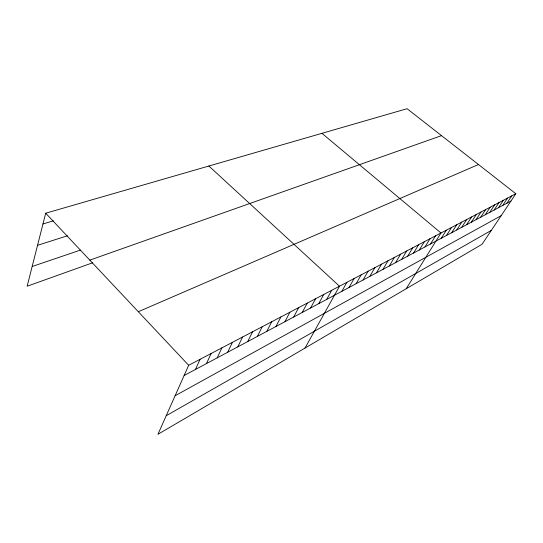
<?xml version="1.0" encoding="UTF-8"?>
<svg xmlns="http://www.w3.org/2000/svg" width="543" height="543" viewBox="0 0 543 543"><rect width="100%" height="100%" fill="white"/><g stroke="black" fill="none" stroke-linecap="round" stroke-linejoin="round"><path stroke-width="0.81" d="M515.85 193.742L188.672 365.29L157.938 434.298L482.035 244.282L515.85 193.742L407.074 108.702L45.7 213.216L27.15 286.229L92.561 262.819M195.453 369.464L200.062 359.323M206.469 363.579L211.132 353.52M217.193 357.857L221.904 347.866M227.639 352.278L232.397 342.368M237.807 346.848L242.606 337.013M247.723 341.561L252.556 331.8M257.382 336.402L262.249 326.716M266.803 331.373L271.704 321.761M275.987 326.472L280.914 316.929M284.953 321.687L289.901 312.218M293.695 317.017L298.67 307.616M302.234 312.463L307.229 303.13M310.576 308.01L315.585 298.752M318.721 303.659L323.743 294.469M326.676 299.417L331.719 290.295M304.99 348.083L339.504 286.209L208.872 166.022M341.832 291.326L346.896 282.333M349.054 287.471L354.124 278.545M356.12 283.697L361.197 274.833M363.043 280.005L368.12 271.201M369.817 276.387L374.894 267.651M376.448 272.844L381.532 264.169M382.944 269.376L388.028 260.762M389.311 265.982L394.394 257.43M395.548 262.649L400.632 254.158M401.664 259.384L406.748 250.954M407.657 256.187L412.741 247.812M413.535 253.052L418.612 244.73M419.298 249.97L424.368 241.71M424.952 246.956L430.022 238.75M430.497 243.997L435.561 235.845M406.191 288.747L440.997 232.995L321.938 133.327M441.283 238.234L446.332 230.198M446.529 235.438L451.566 227.449M451.674 232.689L456.711 224.754M456.731 229.994L461.754 222.107M461.699 227.341L466.709 219.515M466.573 224.741L471.575 216.962M471.365 222.182L476.354 214.451M476.068 219.671L481.05 211.994M480.698 217.2L485.666 209.571M485.245 214.77L490.2 207.195M489.711 212.388L494.659 204.854M494.11 210.039L499.044 202.559M498.426 207.731L503.347 200.299M502.675 205.464L507.583 198.08M506.857 203.238L511.75 195.894M166.212 415.728L491.327 230.388M175.104 395.759L501.162 215.693M184.125 375.505L510.97 201.039M138.309 311.723L478.478 164.529M89.805 260.131L441.527 135.635M32.166 266.484L80.391 250.106M37.542 245.327L67.454 235.764M42.972 223.96L53.404 220.838M45.7 213.216L188.672 365.29"/></g></svg>
